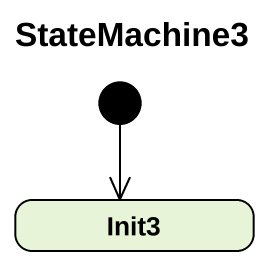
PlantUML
@startuml
title StateMachine3
hide empty description
state Init3
[*] --> Init3
@enduml
